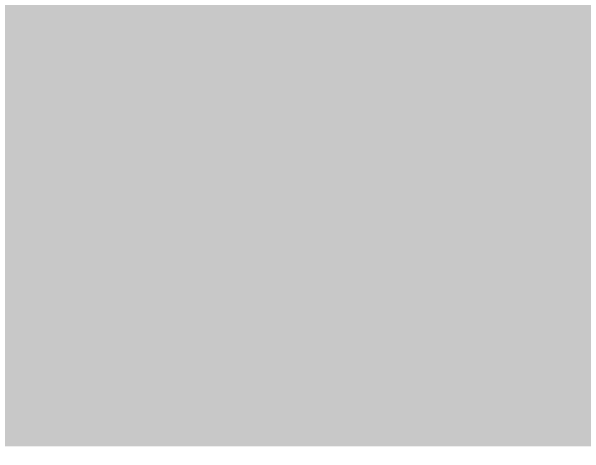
# Model space of a CAD drawing. Header units: inches. Extents: x -2 to 289, y -4 to 187.
# Drawn here: x 75.8815 to 76.0069, y 23.0777 to 23.1742 of the extents above; entities that cross this region are included whole.
import ezdxf

# ---------------------------------------------------------------- set-up
doc = ezdxf.new("R2010")
doc.units = ezdxf.units.IN
for name, color, linetype in [('Bottom Layer', 5, 'Continuous'), ('Layer 1', 16, 'Continuous'), ('Layer 2', 76, 'Continuous'), ('Top Layer', 1, 'Continuous')]:
    doc.layers.add(name, color=color, linetype=linetype)

msp = doc.modelspace()

# ---------------------------------------------------------------- hatches: boundary and pattern name
at = {"layer": 'Bottom Layer'}
h = msp.add_hatch(color=5, dxfattribs=at)
edge = h.paths.add_edge_path()
edge.add_arc((75.5985, 23.2062), 0.3, 0, 360)
at = {"layer": 'Layer 1'}
h = msp.add_hatch(color=16, dxfattribs=at)
edge = h.paths.add_edge_path()
edge.add_arc((75.5985, 23.2062), 0.3, 0, 360)
at = {"layer": 'Layer 2'}
h = msp.add_hatch(color=76, dxfattribs=at)
edge = h.paths.add_edge_path()
edge.add_arc((75.5985, 23.2062), 0.3, 0, 360)
at = {"layer": 'Top Layer'}
h = msp.add_hatch(color=1, dxfattribs=at)
edge = h.paths.add_edge_path()
edge.add_arc((75.5985, 23.2062), 0.3, 0, 360)

# ---------------------------------------------------------------- linework, layer by layer
at = {"layer": 'Bottom Layer', "const_width": 0.254}
msp.add_lwpolyline([(75.5985, 23.2062), (90.1954, 23.2062)], dxfattribs=at)

doc.saveas('drawing.dxf')
